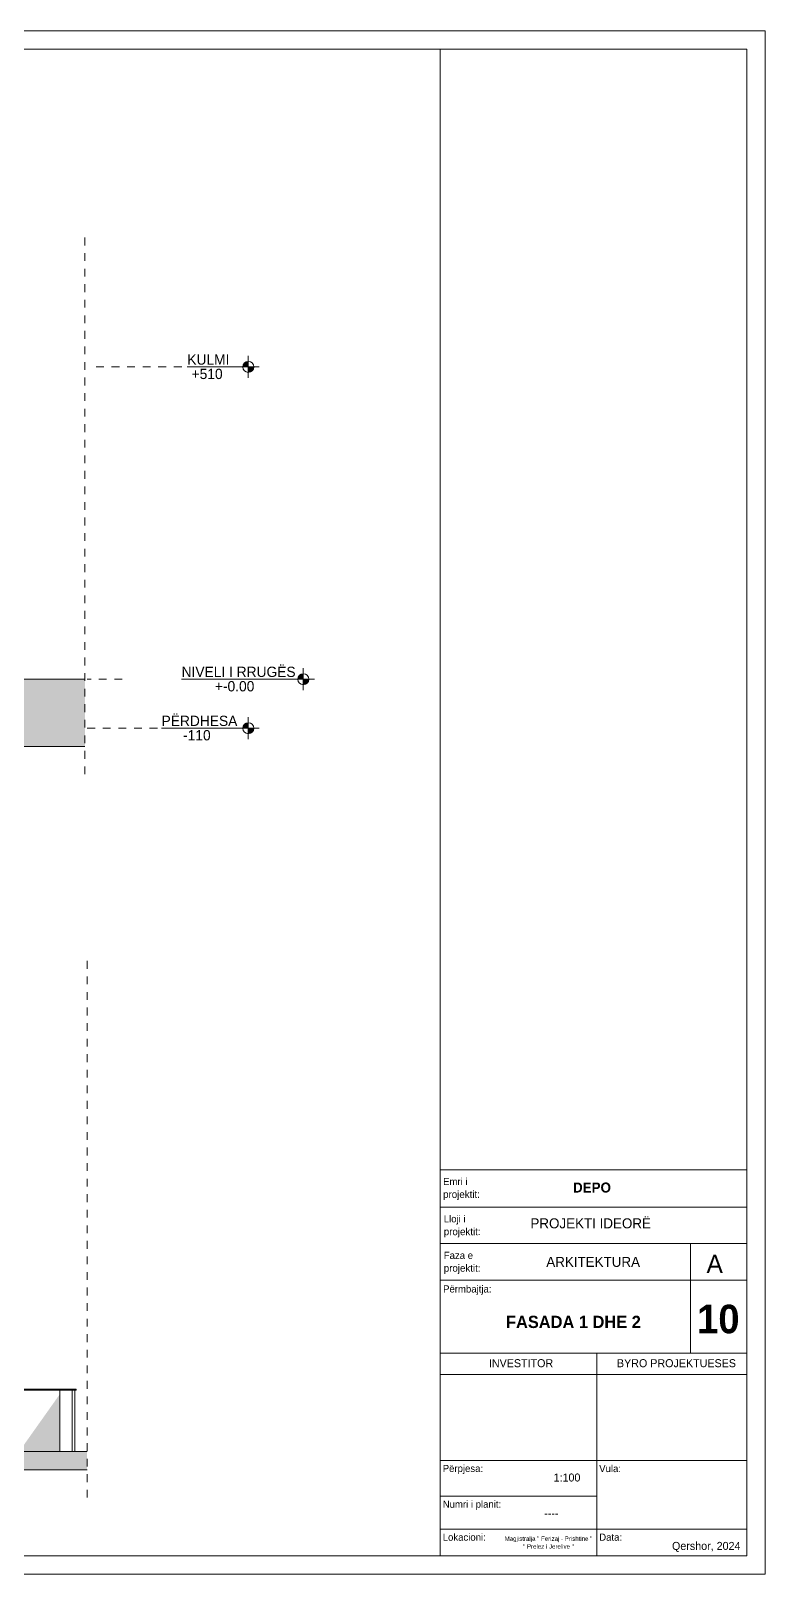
# Model space of a CAD drawing. Header units: millimetres. Extents: x 71293 to 106933, y -21112 to 4088.
# Drawn here: x 94956 to 106933, y -21112 to 4088 of the extents above; entities that cross this region are included whole.
import ezdxf

# ---------------------------------------------------------------- set-up
doc = ezdxf.new("R2010")
doc.units = ezdxf.units.MM
doc.header["$MEASUREMENT"] = 0
doc.linetypes.add('Dashed', pattern=[254, 127, -127])
doc.linetypes.add('Wipeout_Contour', pattern=[1000, 0, -1000])
for name, color, linetype, lineweight in [('02. Tabela Projekti zbatues_Pen_No__1', 7, 'Continuous', 5), ('0_Pen_No__1', 7, 'Continuous', 5), ('A - Fasadat_Pen_No__1', 7, 'Continuous', 5), ('A - Fasadat_Pen_No__101', 252, 'Continuous', 5), ('A - Fasadat_Pen_No__22', 8, 'Continuous', 5), ('A - Fasadat_Pen_No__7', 7, 'Continuous', 5)]:
    doc.layers.add(name, color=color, linetype=linetype, lineweight=lineweight)
for name, color, linetype, lineweight, true_color in [('02. Tabela Projekti zbatues_Pen_No__156', 7, 'Continuous', 5, 0x54689e), ('02. Tabela Projekti zbatues_Pen_No__61', 7, 'Continuous', 5, 0x6a6a6a), ('A - Fasadat_Pen_No__108', 7, 'Continuous', 5, 0xfd8379), ('A - Fasadat_Pen_No__181', 7, 'Continuous', 5, 0xe8e8e8), ('A - Fasadat_Pen_No__81', 7, 'Continuous', 5, 0x6a6a6a)]:
    doc.layers.add(name, color=color, linetype=linetype, lineweight=lineweight, true_color=true_color)
doc.layers.add('A - Fasadat', color=7, linetype='Continuous')
doc.styles.add('GENERATED_STYLE_1', font='')
doc.styles.add('GENERATED_STYLE_2', font='')
doc.styles.get('GENERATED_STYLE_1').set_extended_font_data('Century Gothic', bold=True)
doc.styles.get('GENERATED_STYLE_2').set_extended_font_data('Century Gothic')

# ---------------------------------------------------------------- blocks, each defined once
blk = doc.blocks.new('Dimension_5', base_point=(98502, -7299))
at = {"layer": 'A - Fasadat_Pen_No__101', "linetype": 'Continuous', "lineweight": 5}
for points in [[(98502, -7299), (98502, -7209), (98467, -7215), (98438, -7235), (98418, -7264), (98412, -7299)], [(98502, -7299), (98502, -7389), (98536, -7382), (98565, -7362), (98585, -7333), (98592, -7299)]]:
    blk.add_hatch(color=252, dxfattribs=at).paths.add_polyline_path(points)
at = {"layer": 'A - Fasadat_Pen_No__101', "color": 252, "linetype": 'Continuous', "lineweight": 5}
for p, q in [((98322, -7299), (97088, -7299)), ((98322, -7299), (98682, -7299)), ((98502, -7479), (98502, -7119))]:
    blk.add_line(p, q, dxfattribs=at)
blk.add_circle((98502, -7299), 90, dxfattribs=at)
at = {"layer": 'A - Fasadat_Pen_No__101', "color": 252, "lineweight": 5, "char_height": 168, "attachment_point": 7, "style": 'GENERATED_STYLE_2'}
for s, insert in [('\\A1;{\\pql;\\fCentury Gothic|b0|i0|c0|p34;PËRDHESA}', (97088, -7265)), ('\\A1;{\\pql;\\fCentury Gothic|b0|i0|c0|p34;-110}', (97439, -7500))]:
    blk.add_mtext(s, dxfattribs=dict(at, insert=insert))
blk = doc.blocks.new('Dimension_6', base_point=(98502, -1399))
at = {"layer": 'A - Fasadat_Pen_No__101', "linetype": 'Continuous', "lineweight": 5}
for points in [[(98502, -1399), (98502, -1309), (98467, -1315), (98438, -1335), (98418, -1364), (98412, -1399)], [(98502, -1399), (98502, -1489), (98536, -1482), (98565, -1462), (98585, -1433), (98592, -1399)]]:
    blk.add_hatch(color=252, dxfattribs=at).paths.add_polyline_path(points)
at = {"layer": 'A - Fasadat_Pen_No__101', "color": 252, "linetype": 'Continuous', "lineweight": 5}
for p, q in [((98502, -1579), (98502, -1219)), ((98322, -1399), (97508, -1399)), ((98322, -1399), (98682, -1399))]:
    blk.add_line(p, q, dxfattribs=at)
blk.add_circle((98502, -1399), 90, dxfattribs=at)
at = {"layer": 'A - Fasadat_Pen_No__101', "color": 252, "lineweight": 5, "char_height": 168, "attachment_point": 7, "style": 'GENERATED_STYLE_2'}
for s, insert in [('\\A1;{\\pql;\\fCentury Gothic|b0|i0|c0|p34;KULMI}', (97508, -1365)), ('\\A1;{\\pql;\\fCentury Gothic|b0|i0|c0|p34;+510}', (97578, -1600))]:
    blk.add_mtext(s, dxfattribs=dict(at, insert=insert))
blk = doc.blocks.new('Dimension_7', base_point=(99400, -6499))
at = {"layer": 'A - Fasadat_Pen_No__108', "linetype": 'Continuous', "lineweight": 5, "true_color": 0xfd8379}
for points in [[(99400, -6499), (99400, -6409), (99365, -6415), (99336, -6435), (99317, -6464), (99310, -6499)], [(99400, -6499), (99400, -6589), (99434, -6582), (99463, -6562), (99483, -6533), (99490, -6499)]]:
    blk.add_hatch(color=11, dxfattribs=at).paths.add_polyline_path(points)
at = {"layer": 'A - Fasadat_Pen_No__108', "color": 11, "linetype": 'Continuous', "lineweight": 5, "true_color": 0xfd8379}
for p, q in [((99220, -6499), (97414, -6499)), ((99220, -6499), (99580, -6499)), ((99400, -6679), (99400, -6319))]:
    blk.add_line(p, q, dxfattribs=at)
blk.add_circle((99400, -6499), 90, dxfattribs=at)
at = {"layer": 'A - Fasadat_Pen_No__108', "color": 11, "lineweight": 5, "true_color": 0xfd8379, "char_height": 168, "attachment_point": 7, "style": 'GENERATED_STYLE_2'}
for s, insert in [('\\A1;{\\pql;\\fCentury Gothic|b0|i0|c0|p34;NIVELI I RRUGËS}', (97414, -6465)), ('\\A1;{\\pql;\\fCentury Gothic|b0|i0|c0|p34;+-0.00}', (97958, -6700))]:
    blk.add_mtext(s, dxfattribs=dict(at, insert=insert))

msp = doc.modelspace()

# ---------------------------------------------------------------- hatches: boundary and pattern name
at = {"layer": 'A - Fasadat_Pen_No__81', "linetype": 'Continuous', "lineweight": 0, "true_color": 0xb4b4b4}
msp.add_hatch(color=253, dxfattribs=at).paths.add_polyline_path([(78175.1, -7298.6), (78175.1, -7598.6), (95838.1, -7598.6), (95838.1, -6498.6), (92081.7, -6498.6), (92081.7, -7298.6), (78719.1, -7298.6), (78675.1, -7298.6)])
at = {"layer": 'A - Fasadat_Pen_No__81', "linetype": 'Continuous', "lineweight": 0, "true_color": 0xd9d9d9}
for points in [[(95408.6, -18108.9), (95408.6, -18088.9), (94647.8, -18088.9), (94647.8, -18108.9)], [(95648.6, -18088.9), (95648.6, -18108.9), (95673.6, -18108.9), (95693.6, -18108.9), (95693.6, -18088.9)]]:
    msp.add_hatch(color=254, dxfattribs=at).paths.add_polyline_path(points)
at = {"layer": 'A - Fasadat_Pen_No__81', "linetype": 'Continuous', "lineweight": 0, "true_color": 0x8f8f8f}
msp.add_hatch(color=252, dxfattribs=at).paths.add_polyline_path([(95408.6, -18088.9), (95408.6, -18108.9), (95428.6, -18108.9), (95628.6, -18108.9), (95648.6, -18108.9), (95648.6, -18088.9)])

# ---------------------------------------------------------------- linework, layer by layer
at = {"layer": '02. Tabela Projekti zbatues_Pen_No__61', "color": 251, "linetype": 'Continuous', "lineweight": 5, "true_color": 0x6a6a6a}
for points in [[(101633.2, -14522.7), (101633.2, 3788.2)], [(101633.2, -13927.6), (101633.2, -13912.8)], [(106633.2, -14509.5), (101633.2, -14509.5)], [(101633.2, -15117.8), (101633.2, -14522.7)], [(101633.2, -15714.6), (101633.2, -15117.8)], [(101633.2, -15117.8), (106633.2, -15117.8)], [(106633.2, -15117.8), (101633.2, -15117.8)], [(101633.2, -16311.3), (101633.2, -15714.6)], [(106633.2, -15714.6), (101633.2, -15714.6)], [(101633.2, -15714.6), (106633.2, -15714.6)], [(106639.2, -15714.6), (101636.2, -15714.6)], [(105717.2, -15714.6), (105717.2, -17504.7)], [(105717.2, -15714.6), (105717.2, -17504.7)], [(105717.2, -15714.6), (106633.2, -15714.6)], [(105717.2, -16311.3), (105717.2, -15714.6)], [(101633.2, -17504.7), (101633.2, -16311.3)], [(106633.2, -16311.3), (101633.2, -16311.3)], [(101633.2, -16311.3), (105717.2, -16311.3)], [(106639.2, -16311.3), (101636.2, -16311.3)], [(106639.2, -16311.3), (101636.2, -16311.3)], [(105717.2, -16311.3), (106633.2, -16311.3)], [(105717.2, -17504.7), (105717.2, -16311.3)], [(106633.2, -16311.3), (105717.2, -16311.3)], [(105717.2, -16311.3), (105717.2, -17504.7)], [(101633.2, -17850.2), (101633.2, -17504.7)], [(101633.2, -17850.2), (101633.2, -17504.7)], [(101633.2, -17850.2), (101633.2, -17504.7)], [(101633.2, -17850.2), (101633.2, -17504.7)], [(101633.2, -17504.7), (104189.7, -17504.7)], [(101633.2, -17504.7), (104189.7, -17504.7)], [(105717.2, -17504.7), (101633.2, -17504.7)], [(101636.2, -17504.7), (106639.2, -17504.7)], [(106633.2, -17504.7), (101636.2, -17504.7)], [(101636.2, -17504.7), (106633.2, -17504.7)], [(104189.7, -17504.7), (104189.7, -17850.2)], [(104189.7, -17504.7), (104189.7, -17850.2)], [(104189.7, -17504.7), (106633.2, -17504.7)], [(104189.7, -18024.5), (104189.7, -17504.7)], [(106633.2, -17504.7), (105717.2, -17504.7)], [(101633.2, -19203.8), (101633.2, -17850.2)], [(101633.2, -19203.8), (101633.2, -17850.2)], [(104189.7, -17850.2), (101633.2, -17850.2)], [(104189.7, -17850.2), (101633.2, -17850.2)], [(101633.2, -17850.2), (104189.7, -17850.2)], [(104189.7, -17850.2), (104189.7, -19203.8)], [(104189.7, -17850.2), (106633.2, -17850.2)], [(104189.7, -19203.8), (104189.7, -18024.5)], [(101633.2, -19549.3), (101633.2, -19203.8)], [(101633.2, -19549.3), (101633.2, -19203.8)], [(101633.2, -19549.3), (101633.2, -19203.8)], [(101633.2, -19549.3), (101633.2, -19203.8)], [(106633.2, -19255.4), (101633.2, -19255.4)], [(104189.7, -19203.8), (104189.7, -19549.3)], [(104189.7, -19203.8), (104189.7, -19549.3)], [(104189.7, -19549.3), (104189.7, -19203.8)], [(101633.2, -20811.8), (101633.2, -19549.3)], [(101633.2, -20811.8), (101633.2, -19549.3)], [(104189.7, -19549.3), (104189.7, -20811.8)], [(104189.7, -20072.2), (104189.7, -19549.3)], [(104189.7, -19841.1), (101633.2, -19841.1)], [(104189.7, -20811.8), (104189.7, -20072.2)], [(101633.2, -20376.4), (106633.2, -20376.4)]]:
    msp.add_lwpolyline(points, dxfattribs=at)
at = {"layer": 'A - Fasadat_Pen_No__1', "color": 7, "linetype": 'Continuous', "lineweight": 5, "flags": 128}
for points in [[(95408.6, -18108.9), (95408.6, -18088.9), (94647.8, -18088.9), (94647.8, -18108.9)], [(95408.6, -18088.9), (95408.6, -18108.9), (95428.6, -18108.9), (95628.6, -18108.9), (95648.6, -18108.9), (95648.6, -18088.9)], [(95648.6, -18088.9), (95648.6, -18108.9), (95673.6, -18108.9), (95693.6, -18108.9), (95693.6, -18088.9)]]:
    msp.add_lwpolyline(points, close=True, dxfattribs=at)
at = {"layer": 'A - Fasadat_Pen_No__101', "color": 252, "linetype": 'Dashed', "lineweight": 5}
msp.add_lwpolyline([(97018.9, -7298.6), (95876.1, -7298.6)], dxfattribs=at)
at = {"layer": 'A - Fasadat_Pen_No__108', "color": 11, "linetype": 'Dashed', "lineweight": 5, "true_color": 0xfd8379}
msp.add_lwpolyline([(96444.8, -6498.6), (95876.1, -6498.6)], dxfattribs=at)
at = {"layer": 'A - Fasadat_Pen_No__22', "color": 8, "linetype": 'Dashed', "lineweight": 5}
msp.add_lwpolyline([(97415.4, -1398.6), (96022.2, -1398.6)], dxfattribs=at)
at = {"layer": 'A - Fasadat_Pen_No__7', "color": 7, "linetype": 'Continuous', "lineweight": 5}
for p, q in [((95838.1, -6498.6), (92081.7, -6498.6)), ((95838.1, -7598.6), (78175.1, -7598.6)), ((95628.6, -18108.9), (95673.6, -18108.9)), ((95628.6, -19108.9), (95628.6, -18108.9)), ((95673.6, -18308.9), (95673.6, -18108.9)), ((95673.6, -19108.9), (95673.6, -18308.9)), ((95673.6, -19108.9), (95673.6, -18308.9)), ((95622.6, -19108.9), (95628.6, -19108.9)), ((95628.6, -19108.9), (95873.6, -19108.9)), ((95873.6, -19408.9), (78475.1, -19408.9))]:
    msp.add_line(p, q, dxfattribs=at)
at = {"layer": 'A - Fasadat_Pen_No__7', "color": 7, "linetype": 'Dashed', "lineweight": 5}
for points in [[(95838.1, 711.6), (95838.1, -8098.6)], [(95873.6, -11098.6), (95873.6, -19908.9)]]:
    msp.add_lwpolyline(points, dxfattribs=at)
at = {"layer": 'A - Fasadat_Pen_No__7', "color": 7, "linetype": 'Continuous', "lineweight": 5}
msp.add_lwpolyline([(95648.6, -18108.9), (95648.6, -18088.9)], dxfattribs=at)

# ---------------------------------------------------------------- block references
at = {"layer": 'A - Fasadat', "color": 252, "linetype": 'Continuous', "lineweight": 5}
for name, p in [('Dimension_6', (98501.6, -1398.6)), ('Dimension_5', (98501.6, -7298.6))]:
    msp.add_blockref(name, p, dxfattribs=at)
at = {"layer": 'A - Fasadat', "color": 11, "linetype": 'Continuous', "lineweight": 5, "true_color": 0xfd8379}
msp.add_blockref('Dimension_7', (99399.8, -6498.6), dxfattribs=at)

# ---------------------------------------------------------------- texts
at = {"layer": '02. Tabela Projekti zbatues_Pen_No__1', "color": 7, "linetype": 'Continuous', "lineweight": 5, "style": 'GENERATED_STYLE_2'}
for s, insert, char_height, attachment_point, line_spacing_factor in [('\\A1;{\\pql;\\fCentury Gothic|b0|i0|c0|p34;Emri i\\P\\pql;\\fCentury Gothic|b0|i0|c0|p34;\\H1.018037x;projektit\\fCentury Gothic|b0|i0|c0|p34;\\H0.982283x;:}', (101680.3, -15004.7), 116.667, 7, 1.063485), ('\\A1;{\\pql;\\fCentury Gothic|b0|i0|c0|p34;Lloji i\\P\\pql;\\fCentury Gothic|b0|i0|c0|p34;\\H1.018037x;projektit\\fCentury Gothic|b0|i0|c0|p34;\\H0.982283x;:}', (101691.2, -15613), 116.667, 7, 1.063485), ('\\A1;{\\pql;\\fCentury Gothic|b0|i0|c0|p34;Faza e\\P\\pql;\\fCentury Gothic|b0|i0|c0|p34;\\H1.017766x;projektit\\fCentury Gothic|b0|i0|c0|p34;\\H0.982544x;:}', (101691.2, -16209.7), 116.667, 7, 1.063145), ('\\A1;{\\pqc;\\fCentury Gothic|b0|i0|c0|p34;Magjistralja " Ferizaj - Prishtine "\\P\\pqc;\\fCentury Gothic|b0|i0|c0|p34;" \\fCentury Gothic|b0|i0|c0|p34;Prelez i Jerelive\\fCentury Gothic|b0|i0|c0|p34; "}', (103399.6, -20696.1), 72, 8, 1.058207)]:
    msp.add_mtext(s, dxfattribs=dict(at, insert=insert, char_height=char_height, attachment_point=attachment_point, line_spacing_factor=line_spacing_factor))
at = {"layer": '02. Tabela Projekti zbatues_Pen_No__1', "color": 7, "linetype": 'Continuous', "lineweight": 5, "attachment_point": 7}
for s, insert, char_height, style in [('\\A1;{\\pql;\\fCentury Gothic|b0|i0|c0|p34;PROJEKTI \\fCentury Gothic|b0|i0|c0|p34;IDEORË}', (103105, -15467.6), 163.333, 'GENERATED_STYLE_2'), ('\\A1;{\\pql;\\fCentury Gothic|b0|i0|c0|p34;ARKITEKTURA}', (103363.5, -16097.2), 163.333, 'GENERATED_STYLE_2'), ('\\A1;{\\pql;\\fCentury Gothic|b0|i0|c0|p34;A}', (105977.3, -16196.7), 300, 'GENERATED_STYLE_2'), ('\\A1;{\\pql;\\fCentury Gothic|b0|i0|c0|p34;Përmbajtja\\fCentury Gothic|b0|i0|c0|p34;:}', (101680.3, -16548.5), 116.667, 'GENERATED_STYLE_2'), ('\\A1;{\\pql;\\fCentury Gothic|b1|i0|c0|p34;10}', (105822.6, -17185.6), 466.667, 'GENERATED_STYLE_1'), ('\\A1;{\\pql;\\fCentury Gothic|b1|i0|c0|p34;FASADA 1 DHE 2}', (102706.4, -17095.7), 200, 'GENERATED_STYLE_1'), ('\\A1;{\\pql;\\fCentury Gothic|b0|i0|c0|p34;INVESTITOR}', (102427.3, -17734.4), 130.667, 'GENERATED_STYLE_2'), ('\\A1;{\\pql;\\fCentury Gothic|b0|i0|c0|p34;BYRO PROJEKTUESES}', (104516.2, -17734.4), 130.667, 'GENERATED_STYLE_2'), ('\\A1;{\\pql;\\fCentury Gothic|b0|i0|c0|p34;Përpjesa\\fCentury Gothic|b0|i0|c0|p34;:}', (101673.9, -19479.3), 116.667, 'GENERATED_STYLE_2'), ('\\A1;{\\pql;\\fCentury Gothic|b0|i0|c0|p34;Vula\\fCentury Gothic|b0|i0|c0|p34;:}', (104226.8, -19447.3), 116.667, 'GENERATED_STYLE_2'), ('\\A1;{\\pql;\\fCentury Gothic|b0|i0|c0|p34;1:\\fCentury Gothic|b0|i0|c0|p34;100}', (103482.8, -19601.2), 130.667, 'GENERATED_STYLE_2'), ('\\A1;{\\pql;\\fCentury Gothic|b0|i0|c0|p34;Numri i planit\\fCentury Gothic|b0|i0|c0|p34;:}', (101673.9, -20062.8), 116.667, 'GENERATED_STYLE_2'), ('\\A1;{\\pql;\\fCentury Gothic|b0|i0|c0|p34;----}', (103329.9, -20183.1), 130.667, 'GENERATED_STYLE_2'), ('\\A1;{\\pql;\\fCentury Gothic|b0|i0|c0|p34;Lokacioni\\fCentury Gothic|b0|i0|c0|p34;:}', (101673.9, -20568.3), 116.667, 'GENERATED_STYLE_2'), ('\\A1;{\\pql;\\fCentury Gothic|b0|i0|c0|p34;Data\\fCentury Gothic|b0|i0|c0|p34;:}', (104226.8, -20568.3), 116.667, 'GENERATED_STYLE_2'), ('\\A1;{\\pql;\\fCentury Gothic|b0|i0|c0|p34;Qershor, 2024}', (105414.3, -20752.3), 130.667, 'GENERATED_STYLE_2')]:
    msp.add_mtext(s, dxfattribs=dict(at, insert=insert, char_height=char_height, style=style))
at = {"layer": '02. Tabela Projekti zbatues_Pen_No__156', "color": 165, "linetype": 'Continuous', "lineweight": 5, "true_color": 0x54689e, "insert": (103799.7, -14883.2), "char_height": 163.333, "attachment_point": 7, "style": 'GENERATED_STYLE_1'}
msp.add_mtext('\\A1;{\\pql;\\fCentury Gothic|b1|i0|c0|p34;DEPO}', dxfattribs=at)

# ---------------------------------------------------------------- next in the draw order: wipeouts: each hides what was drawn before it
at = {"color": 254, "linetype": 'Wipeout_Contour', "lineweight": 0, "ltscale": 387424.162652}
msp.add_wipeout([(94671.9, -19108.9), (95428.6, -19108.9), (95428.6, -18108.9), (94671.9, -18108.9)], dxfattribs=at).dxf.layer = 'A - Fasadat'

# ---------------------------------------------------------------- next in the draw order: hatches: boundary and pattern name
at = {"layer": 'A - Fasadat_Pen_No__181', "linetype": 'Continuous', "lineweight": 0, "true_color": 0xededed}
msp.add_hatch(color=7, dxfattribs=at).paths.add_polyline_path([(94765.4, -19108.9), (95428.6, -19108.9), (95428.6, -18172)])
at = {"layer": 'A - Fasadat_Pen_No__81', "linetype": 'Continuous', "lineweight": 0, "true_color": 0xb4b4b4}
msp.add_hatch(color=253, dxfattribs=at).paths.add_polyline_path([(78475.1, -19408.9), (95873.6, -19408.9), (95873.6, -19108.9), (78475.1, -19108.9)])

# ---------------------------------------------------------------- next in the draw order: linework, layer by layer
at = {"layer": '0_Pen_No__1', "color": 7, "linetype": 'Continuous', "lineweight": 5}
for points in [[(106933.2, 4088.2), (71293.2, 4088.2), (71293.2, -21111.8), (106933.2, -21111.8)], [(72793.2, -20811.8), (106633.2, -20811.8), (106633.2, 3788.2), (72793.2, 3788.2)]]:
    msp.add_lwpolyline(points, close=True, dxfattribs=at)
at = {"layer": 'A - Fasadat_Pen_No__7', "color": 7, "linetype": 'Continuous', "lineweight": 5}
for p, q in [((94671.9, -18108.9), (95428.6, -18108.9)), ((95428.6, -18108.9), (95628.6, -18108.9)), ((95428.6, -19108.9), (95428.6, -18108.9)), ((95120.2, -19108.9), (78475.1, -19108.9)), ((95120.2, -19108.9), (95622.6, -19108.9))]:
    msp.add_line(p, q, dxfattribs=at)
for points in [[(94287.2, -18108.9), (94267.2, -18108.9), (94267.2, -18088.9), (95693.6, -18088.9), (95693.6, -18108.9), (95673.6, -18108.9)], [(95408.6, -18108.9), (95408.6, -18088.9)]]:
    msp.add_lwpolyline(points, dxfattribs=at)

doc.saveas('drawing.dxf')
